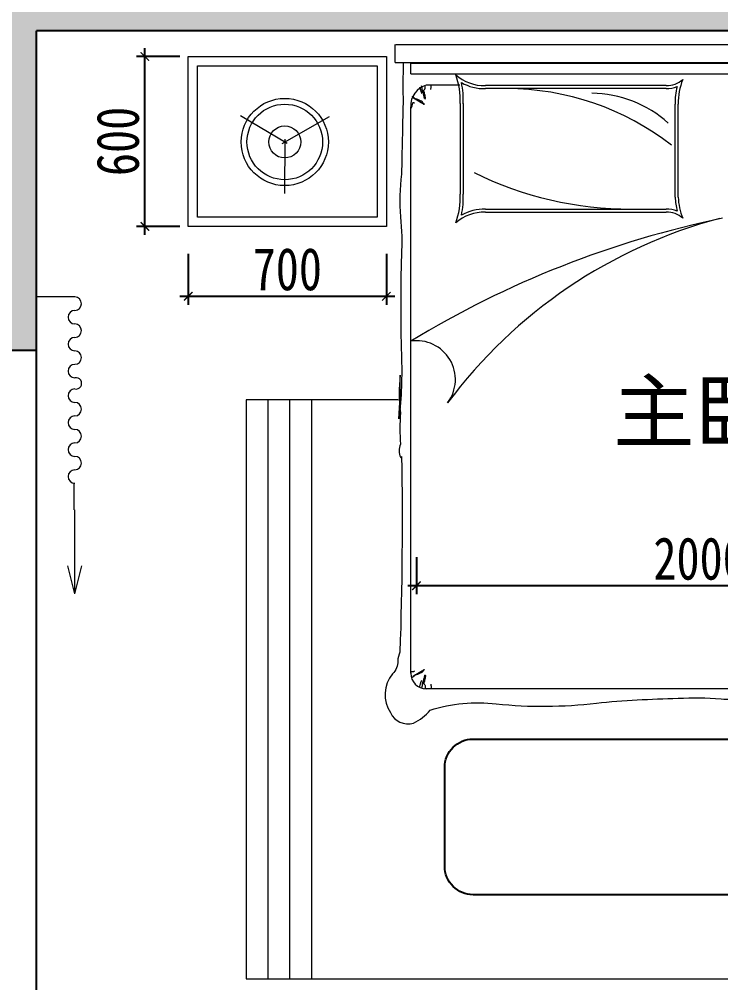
# Model space of a CAD drawing. Header units: millimetres. Extents: x -41640 to 3079702, y -5257903 to 68462.
# Drawn here: x -37632 to -35154, y 47094 to 50497 of the extents above; entities that cross this region are included whole.
import ezdxf

# ---------------------------------------------------------------- set-up
doc = ezdxf.new("R2010")
doc.units = ezdxf.units.MM
doc.header["$LTSCALE"] = 10
doc.layers.get('0').update_dxf_attribs({"color": 255})
doc.layers.get('Defpoints').update_dxf_attribs({"color": 255})
doc.layers.add('0008原建筑墙柱体', color=145, linetype='Continuous')
doc.layers.add('WALL', color=255, linetype='Continuous')
doc.layers.add('FURNITURE', color=2, linetype='Continuous', lineweight=5)
doc.layers.add('家具细县', color=144, linetype='Continuous', lineweight=5)
doc.styles.add('(图框)宋体', font='', dxfattribs={"width": 0.8})
doc.styles.get("Standard").update_dxf_attribs({"font": ''})
doc.styles.add('邓林', font='simhei.ttf')
doc.styles.get('(图框)宋体').set_extended_font_data('SimSun')
doc.styles.get('Standard').set_extended_font_data('SimSun')
doc.dimstyles.get("Standard").update_dxf_attribs({"dimtxt": 0.18, "dimasz": 0.18, "dimexe": 0.18, "dimexo": 0.0625, "dimgap": 0.09, "dimtad": 0, "dimtih": 1, "dimtoh": 1, "dimdec": 4, "dimzin": 0, "dimdsep": 46, "dimtxsty": 'Standard', "dimcen": 0.09, "dimadec": 0, "dimazin": 0, "dimtfac": 1, "dimtdec": 4, "dimtofl": 0, "dimtmove": 0, "dimatfit": 3, "dimfxl": 1, "dimtolj": 1, "dimtzin": 0, "dimarcsym": 0})

# ---------------------------------------------------------------- blocks, each defined once
blk = doc.blocks.new('trhrtjtyjtj')
at = {"layer": '家具细县', "color": 8}
for p, q in [((2098036.7, -4929740.1), (2097901.1, -4929740.1)), ((2098034.5, -4930492.8), (2098034.5, -4930398.7)), ((2098036.7, -4930789.3), (2098036.7, -4930492.8)), ((2098036.7, -4930789.3), (2098011.9, -4930690.6)), ((2098036.7, -4930789.3), (2098061.5, -4930690.6))]:
    blk.add_line(p, q, dxfattribs=at)
for centre, radius, start, end in [((2098036.7, -4929764), 23.8, 270, 90), ((2098036.7, -4929811.6), 23.8, 90, 270), ((2098036.7, -4929859.2), 23.8, 270, 90), ((2098036.7, -4929906.8), 23.8, 90, 270), ((2098036.7, -4929954.4), 23.8, 270, 90), ((2098036.7, -4930002.1), 23.8, 90, 270), ((2098040.8, -4930045.6), 20.1, 258.2114, 101.7886), ((2098036.7, -4930089.1), 23.8, 90, 270), ((2098036.7, -4930136.7), 23.8, 270, 90), ((2098036.7, -4930184.3), 23.8, 90, 270), ((2098036.7, -4930232), 23.8, 270, 90), ((2098036.7, -4930279.6), 23.8, 90, 270), ((2098036.7, -4930327.2), 23.8, 270, 90), ((2098036.7, -4930374.8), 23.8, 90, 270)]:
    blk.add_arc(centre, radius, start, end, dxfattribs=at)
blk = doc.blocks.new('_ArchTick')
at = {"color": 0, "linetype": 'ByBlock', "const_width": 0.15}
blk.add_lwpolyline([(-0.5, -0.5), (0.5, 0.5)], dxfattribs=at)
blk = doc.blocks.new('*D447')
at = {"color": 250, "lineweight": -2}
for p, q in [((-36228.6, 48597.1), (-36228.6, 48466.4)), ((-34228.4, 48599.7), (-34228.4, 48466.4)), ((-36258.6, 48496.4), (-34198.4, 48496.4))]:
    blk.add_line(p, q, dxfattribs=at)
at = {"layer": 'Defpoints', "color": 0, "lineweight": 30}
for p in [(-36228.6, 48627.1), (-34228.4, 48629.7), (-34228.4, 48496.4)]:
    blk.add_point(p, dxfattribs=at)
at = {"color": 250, "lineweight": -2, "xscale": 30, "yscale": 30, "zscale": 30, "rotation": 180}
blk.add_blockref('_ArchTick', (-36228.6, 48496.4), dxfattribs=at)
at = {"color": 250, "lineweight": -2, "xscale": 30, "yscale": 30, "zscale": 30}
blk.add_blockref('_ArchTick', (-34228.4, 48496.4), dxfattribs=at)
at = {"color": 45, "insert": (-35228.5, 48591.4), "char_height": 150, "attachment_point": 5, "style": '(图框)宋体', "bg_fill": 3, "box_fill_scale": 1.1, "bg_fill_color": 256, "bg_fill_true_color": 13158600, "bg_fill_transparency": 6184972}
blk.add_mtext('2000', dxfattribs=at)
blk = doc.blocks.new('_Dot')
at = {"color": 0, "linetype": 'ByBlock', "lineweight": -2}
blk.add_line((-0.5, 0), (-1, 0), dxfattribs=at)
at = {"color": 0, "linetype": 'ByBlock', "const_width": 0.5}
blk.add_lwpolyline([(-0.25, 0, 1), (0.25, 0, 1)], format="xyb", close=True, dxfattribs=at)
blk = doc.blocks.new('DOT')
at = {"color": 0, "linetype": 'ByBlock'}
blk.add_line((-0.35, 0), (-1, 0), dxfattribs=at)
at = {"color": 0, "linetype": 'ByBlock', "const_width": 0.35}
blk.add_lwpolyline([(-0.175, 0, 1), (0.175, 0, 1)], format="xyb", close=True, dxfattribs=at)
blk = doc.blocks.new('*D556')
at = {"color": 250, "lineweight": -2}
for p, q in [((-37034.9, 49668.9), (-37034.9, 49488.9)), ((-36334.9, 49668.9), (-36334.9, 49488.9)), ((-37064.9, 49518.9), (-36304.9, 49518.9))]:
    blk.add_line(p, q, dxfattribs=at)
at = {"layer": 'Defpoints', "color": 0, "lineweight": 30}
for p in [(-37034.9, 49765.8), (-36334.9, 49765.8), (-36334.9, 49518.9)]:
    blk.add_point(p, dxfattribs=at)
at = {"color": 250, "lineweight": -2, "xscale": 30, "yscale": 30, "zscale": 30, "rotation": 180}
blk.add_blockref('_ArchTick', (-37034.9, 49518.9), dxfattribs=at)
at = {"color": 250, "lineweight": -2, "xscale": 30, "yscale": 30, "zscale": 30}
blk.add_blockref('_ArchTick', (-36334.9, 49518.9), dxfattribs=at)
at = {"color": 45, "insert": (-36684.9, 49613.9), "char_height": 150, "attachment_point": 5, "style": '(图框)宋体', "bg_fill": 3, "box_fill_scale": 1.1, "bg_fill_color": 256, "bg_fill_true_color": 13158600, "bg_fill_transparency": 6111420}
blk.add_mtext('700', dxfattribs=at)
blk = doc.blocks.new('*D558')
at = {"color": 250, "lineweight": -2}
for p, q in [((-37188.2, 49735.8), (-37188.2, 50395.8)), ((-37064.9, 50365.8), (-37218.2, 50365.8)), ((-37064.9, 49765.8), (-37218.2, 49765.8))]:
    blk.add_line(p, q, dxfattribs=at)
at = {"layer": 'Defpoints', "color": 0, "lineweight": 30}
for p in [(-37188.2, 50365.8), (-37034.9, 50365.8), (-37034.9, 49765.8)]:
    blk.add_point(p, dxfattribs=at)
at = {"color": 250, "lineweight": -2, "xscale": 30, "yscale": 30, "zscale": 30}
for p, rotation in [((-37188.2, 50365.8), 90), ((-37188.2, 49765.8), 270)]:
    blk.add_blockref('_ArchTick', p, dxfattribs=dict(at, rotation=rotation))
at = {"color": 45, "insert": (-37283.2, 50065.8), "char_height": 150, "attachment_point": 5, "rotation": 90, "style": '(图框)宋体', "bg_fill": 3, "box_fill_scale": 1.1, "bg_fill_color": 256, "bg_fill_true_color": 13158600, "bg_fill_transparency": 14103648}
blk.add_mtext('600', dxfattribs=at)

msp = doc.modelspace()

# ---------------------------------------------------------------- hatches: boundary and pattern name
at = {"layer": '0008原建筑墙柱体'}
h = msp.add_hatch(color=252, dxfattribs=at)
h.paths.add_polyline_path([(-32886.1, 50657), (-37811.3, 50657), (-37811.3, 49327), (-37571.3, 49327), (-37571.3, 50457), (-32886.1, 50457)])
h.paths.add_polyline_path([(-30071.1, 50657), (-31556.1, 50657), (-31556.1, 50457), (-30071.1, 50457)])

# ---------------------------------------------------------------- linework, layer by layer
at = {"color": 7}
for p, q in [((-32886.1, 50457), (-37571.3, 50457)), ((-37571.3, 49327), (-37571.3, 50457)), ((-37571.3, 49327), (-37811.3, 49327))]:
    msp.add_line(p, q, dxfattribs=at)
at = {"color": 45}
msp.add_line((-37571.3, 45967), (-37571.3, 49327), dxfattribs=at)
at = {"color": 45, "ltscale": 0.5}
msp.add_lwpolyline([(-36028.7, 47954.6), (-34428.7, 47954.6, -0.414214), (-34328.7, 47854.6), (-34328.7, 47504.6, -0.414214), (-34428.7, 47404.6), (-36028.7, 47404.6, -0.414214), (-36128.7, 47504.6), (-36128.7, 47854.6, -0.414214)], format="xyb", close=True, dxfattribs=at)
at = {"layer": 'FURNITURE', "color": 45}
for p, q in [((-36304, 50345.1), (-36304, 50408)), ((-36304, 50345.1), (-34159.4, 50345.1)), ((-36685, 50058.7), (-36850.5, 50156.1)), ((-36702.8, 50058.8), (-36535.8, 50153.4)), ((-36693.8, 50074.2), (-36695.4, 49882.2)), ((-36693.8, 50074.2), (-36695.4, 49882.2))]:
    msp.add_line(p, q, dxfattribs=at)
at = {"layer": 'FURNITURE', "color": 8}
for p, q in [((-36249, 50304.7), (-36249, 50342.9)), ((-36249, 50342.9), (-34214.4, 50342.9)), ((-36249, 50304.7), (-36249, 50342.9)), ((-36226, 50342.9), (-34191.4, 50342.9)), ((-36249, 50304.7), (-34214.4, 50304.7)), ((-36249, 50304.7), (-34214.4, 50304.7)), ((-36076, 50265), (-36194, 50265)), ((-36076, 50265), (-36194, 50265)), ((-35346.4, 50263.2), (-35985.3, 50263.2)), ((-35346.4, 50263.2), (-35985.3, 50263.2)), ((-35346.4, 50252.3), (-35985.3, 50252.3)), ((-36249, 48187.1), (-36249, 50188)), ((-36074.6, 50199.6), (-36074.6, 49879.4)), ((-36074.6, 50199.6), (-36074.6, 49879.4)), ((-36063.7, 50199.6), (-36063.7, 49879.4)), ((-35314.8, 49869.4), (-35314.8, 50197.8)), ((-35303.9, 49869.4), (-35303.9, 50197.8)), ((-35303.9, 49869.4), (-35303.9, 50197.8)), ((-35985.3, 49826.7), (-35346.4, 49826.7)), ((-35985.3, 49826.7), (-35346.4, 49826.7)), ((-35985.3, 49815.8), (-35346.4, 49815.8)), ((-35985.3, 49815.8), (-35346.4, 49815.8)), ((-36752.7, 47106.9, -35992.1), (-36752.7, 49153.2, 1144.4)), ((-36675.7, 47106.9, -35992.1), (-36675.7, 49153.2, 921.7)), ((-36598.7, 47106.9, -35992.1), (-36598.7, 49153.2, 691.4)), ((-34269.4, 48132.1), (-36194, 48132.1))]:
    msp.add_line(p, q, dxfattribs=at)
at = {"layer": 'FURNITURE', "color": 45}
for points in [[(-36301, 50408), (-34156.4, 50408)], [(-36293.1, 49153.2), (-36829.7, 49153.2), (-36829.7, 47106.9), (-34914.4, 47106.9)]]:
    msp.add_lwpolyline(points, dxfattribs=at)
msp.add_lwpolyline([(-37034.9, 49765.8), (-37034.9, 50365.8), (-36334.9, 50365.8), (-36334.9, 49765.8)], close=True, dxfattribs=at)
msp.add_lwpolyline([(-36275.2, 50345.1, 0.011146), (-36275.9, 50201, 0.00267), (-36281.2, 49949.6, 0.05901), (-36284.8, 49798.9, -0.038458), (-36282, 49662.8, 0.012355), (-36282, 49312.5, -0.039412), (-36290.6, 49085.9, 0.017638), (-36285.7, 49240.3, 0.063424), (-36285.4, 49106.9, 0.02983), (-36285.4, 48996.3, 0.194142), (-36285.4, 48949.9, 1.099833), (-36281.2, 48952.9, -0.012601), (-36287.1, 48261.5, 0.116259), (-36294.5, 48230.1, -0.211134), (-36313.1, 48185, 0.331962), (-36320.8, 48047.7, 0.37589), (-36239.1, 48011.1, 0.123892), (-36180.4, 48056.7, -0.105458), (-35946.7, 48079.1, 0.057481), (-35592.8, 48081.8, -0.018841), (-35304.4, 48098.4, -0.036947), (-35152.8, 48096.2, 0.022047), (-35074, 48097.3)], format="xyb", dxfattribs=at)
at = {"layer": 'FURNITURE', "color": 8}
msp.add_lwpolyline([(-37001.9, 49798.8), (-37001.9, 50332.8), (-36367.9, 50332.8), (-36367.9, 49798.8)], close=True, dxfattribs=at)
for points in [[(-36218.4, 50259.2), (-36217.3, 50256.7), (-36216.4, 50254.5), (-36215.6, 50252.5), (-36215.1, 50250.8), (-36214.6, 50249.2), (-36214.3, 50247.8), (-36214, 50246.6), (-36213.7, 50245.4), (-36213.4, 50244.3), (-36213.1, 50243.2), (-36212.8, 50242.1), (-36212.4, 50241), (-36212, 50239.7), (-36211.4, 50238.3), (-36210.8, 50236.6), (-36210.1, 50234.7)], [(-36218.4, 50259.2), (-36217.3, 50256.7), (-36216.4, 50254.5), (-36215.6, 50252.5), (-36215.1, 50250.8), (-36214.6, 50249.2), (-36214.3, 50247.8), (-36214, 50246.6), (-36213.7, 50245.4), (-36213.4, 50244.3), (-36213.1, 50243.2), (-36212.8, 50242.1), (-36212.4, 50241), (-36212, 50239.7), (-36211.4, 50238.3), (-36210.8, 50236.6), (-36210.1, 50234.7)], [(-36200.4, 50217.1), (-36201.7, 50223.6), (-36202.7, 50228.7), (-36203.6, 50232.5), (-36204.3, 50235.3), (-36205, 50237.3), (-36205.5, 50238.6), (-36205.9, 50239.5), (-36206.2, 50240.2), (-36206.5, 50240.8), (-36206.7, 50241.4), (-36206.9, 50242.1), (-36207.1, 50242.7), (-36207.2, 50243.3), (-36207.3, 50244), (-36207.4, 50244.7), (-36207.5, 50245.5), (-36207.6, 50246.3), (-36207.8, 50247.3), (-36208, 50248.6), (-36208.2, 50250.2), (-36208.6, 50252.3), (-36209, 50255), (-36209.6, 50258.4), (-36210.3, 50262.5)], [(-36200.4, 50217.1), (-36201.7, 50223.6), (-36202.7, 50228.7), (-36203.6, 50232.5), (-36204.3, 50235.3), (-36205, 50237.3), (-36205.5, 50238.6), (-36205.9, 50239.5), (-36206.2, 50240.2), (-36206.5, 50240.8), (-36206.7, 50241.4), (-36206.9, 50242.1), (-36207.1, 50242.7), (-36207.2, 50243.3), (-36207.3, 50244), (-36207.4, 50244.7), (-36207.5, 50245.5), (-36207.6, 50246.3), (-36207.8, 50247.3), (-36208, 50248.6), (-36208.2, 50250.2), (-36208.6, 50252.3), (-36209, 50255), (-36209.6, 50258.4), (-36210.3, 50262.5)], [(-36200.4, 50217.1), (-36198.1, 50216.5), (-36197, 50218.2), (-36197, 50218.2), (-36198.3, 50227.5), (-36198.9, 50231.8), (-36200.4, 50233.1), (-36199.8, 50237.7), (-36203, 50243.9), (-36203, 50246.9), (-36199.2, 50250.6), (-36198.3, 50253.8), (-36198.1, 50255.6), (-36198, 50264.8), (-36198, 50263.1)], [(-36200.4, 50217.1), (-36198.1, 50216.5), (-36197, 50218.2), (-36197, 50218.2), (-36198.3, 50227.5), (-36198.9, 50231.8), (-36200.4, 50233.1), (-36199.8, 50237.7), (-36203, 50243.9), (-36203, 50246.9), (-36199.2, 50250.6), (-36198.3, 50253.8), (-36198.1, 50255.6), (-36198, 50264.8), (-36198, 50263.1)], [(-36178.3, 50248.8), (-36177.7, 50250.8), (-36177.3, 50252.8), (-36177, 50254.9), (-36176.8, 50256.9), (-36176.7, 50258.9), (-36176.6, 50260.9), (-36176.6, 50262.9), (-36176.6, 50265)], [(-36178.3, 50248.8), (-36177.7, 50250.8), (-36177.3, 50252.8), (-36177, 50254.9), (-36176.8, 50256.9), (-36176.7, 50258.9), (-36176.6, 50260.9), (-36176.6, 50262.9), (-36176.6, 50265)], [(-36242.9, 50222.1), (-36241.6, 50221.1), (-36240.4, 50220.2), (-36239.3, 50219.5), (-36238.4, 50218.9), (-36237.6, 50218.5), (-36236.8, 50218.1), (-36236.2, 50217.7), (-36235.6, 50217.4), (-36235, 50217.1), (-36234.5, 50216.9), (-36234, 50216.6), (-36233.5, 50216.3), (-36233, 50216), (-36232.5, 50215.7), (-36232.1, 50215.4), (-36231.6, 50215.1), (-36231.1, 50214.8), (-36230.6, 50214.5), (-36230.1, 50214.2), (-36229.6, 50213.9), (-36229, 50213.5), (-36228.4, 50213.2), (-36227.8, 50212.8), (-36227.1, 50212.4), (-36226.4, 50211.9), (-36225.6, 50211.5), (-36224.9, 50211), (-36224.1, 50210.6), (-36223.2, 50210.1), (-36222.4, 50209.6), (-36221.7, 50209.1), (-36220.9, 50208.7), (-36220.2, 50208.2), (-36219.5, 50207.8), (-36218.8, 50207.3), (-36218.2, 50206.9), (-36217.6, 50206.5), (-36217, 50206.1), (-36216.4, 50205.8), (-36215.8, 50205.4), (-36215.2, 50205), (-36214.6, 50204.7), (-36214.1, 50204.3), (-36213.5, 50204), (-36212.9, 50203.7), (-36212.3, 50203.3), (-36211.7, 50203), (-36211.1, 50202.7), (-36210.4, 50202.4), (-36209.8, 50202), (-36209.1, 50201.7), (-36208.5, 50201.4), (-36207.8, 50201), (-36207.2, 50200.7), (-36206.6, 50200.3), (-36206, 50199.9), (-36205.4, 50199.5), (-36204.9, 50199.1), (-36204.4, 50198.7), (-36204, 50198.3), (-36203.5, 50198), (-36203.1, 50197.6), (-36202.7, 50197.4), (-36202.3, 50197.1), (-36201.9, 50197), (-36201.5, 50196.9), (-36201.2, 50196.9), (-36201, 50196.9), (-36200.8, 50197), (-36200.7, 50197.1), (-36200.7, 50197.3), (-36200.9, 50197.5), (-36201.2, 50197.7), (-36201.6, 50198), (-36202, 50198.3), (-36202.6, 50198.7), (-36203.2, 50199.2), (-36203.8, 50199.7), (-36204.4, 50200.3), (-36204.9, 50200.9), (-36205.4, 50201.6), (-36205.9, 50202.4), (-36206.3, 50203.2), (-36206.7, 50204), (-36207.2, 50204.8), (-36207.6, 50205.6), (-36208.1, 50206.2), (-36208.7, 50206.8), (-36209.4, 50207.2), (-36210.1, 50207.6), (-36210.9, 50207.9), (-36211.8, 50208.1), (-36212.6, 50208.4), (-36213.6, 50208.6), (-36214.5, 50208.9), (-36215.4, 50209.2), (-36216.3, 50209.7), (-36217.2, 50210.1), (-36218.1, 50210.7), (-36219, 50211.2), (-36219.9, 50211.8), (-36220.9, 50212.4), (-36221.9, 50212.9), (-36222.8, 50213.3), (-36223.9, 50213.7), (-36224.9, 50214.1), (-36226, 50214.3), (-36227, 50214.6), (-36228, 50214.8), (-36229, 50215), (-36229.9, 50215.2), (-36230.8, 50215.4), (-36231.5, 50215.6), (-36232.2, 50215.8), (-36232.8, 50216.1), (-36233.3, 50216.3), (-36233.8, 50216.6), (-36234.2, 50216.9), (-36234.6, 50217.2), (-36235, 50217.5), (-36235.4, 50217.9), (-36235.8, 50218.3), (-36236.1, 50218.6), (-36236.5, 50219), (-36236.9, 50219.4), (-36237.2, 50219.8), (-36237.7, 50220.2), (-36238.1, 50220.7), (-36238.5, 50221.1), (-36239, 50221.5), (-36239.6, 50222), (-36240.1, 50222.6), (-36240.8, 50223.2), (-36241.4, 50223.9), (-36242.2, 50224.7), (-36242.9, 50225.6)], [(-36242.9, 50222.1), (-36241.6, 50221.1), (-36240.4, 50220.2), (-36239.3, 50219.5), (-36238.4, 50218.9), (-36237.6, 50218.5), (-36236.8, 50218.1), (-36236.2, 50217.7), (-36235.6, 50217.4), (-36235, 50217.1), (-36234.5, 50216.9), (-36234, 50216.6), (-36233.5, 50216.3), (-36233, 50216), (-36232.5, 50215.7), (-36232.1, 50215.4), (-36231.6, 50215.1), (-36231.1, 50214.8), (-36230.6, 50214.5), (-36230.1, 50214.2), (-36229.6, 50213.9), (-36229, 50213.5), (-36228.4, 50213.2), (-36227.8, 50212.8), (-36227.1, 50212.4), (-36226.4, 50211.9), (-36225.6, 50211.5), (-36224.9, 50211), (-36224.1, 50210.6), (-36223.2, 50210.1), (-36222.4, 50209.6), (-36221.7, 50209.1), (-36220.9, 50208.7), (-36220.2, 50208.2), (-36219.5, 50207.8), (-36218.8, 50207.3), (-36218.2, 50206.9), (-36217.6, 50206.5), (-36217, 50206.1), (-36216.4, 50205.8), (-36215.8, 50205.4), (-36215.2, 50205), (-36214.6, 50204.7), (-36214.1, 50204.3), (-36213.5, 50204), (-36212.9, 50203.7), (-36212.3, 50203.3), (-36211.7, 50203), (-36211.1, 50202.7), (-36210.4, 50202.4), (-36209.8, 50202), (-36209.1, 50201.7), (-36208.5, 50201.4), (-36207.8, 50201), (-36207.2, 50200.7), (-36206.6, 50200.3), (-36206, 50199.9), (-36205.4, 50199.5), (-36204.9, 50199.1), (-36204.4, 50198.7), (-36204, 50198.3), (-36203.5, 50198), (-36203.1, 50197.6), (-36202.7, 50197.4), (-36202.3, 50197.1), (-36201.9, 50197), (-36201.5, 50196.9), (-36201.2, 50196.9), (-36201, 50196.9), (-36200.8, 50197), (-36200.7, 50197.1), (-36200.7, 50197.3), (-36200.9, 50197.5), (-36201.2, 50197.7), (-36201.6, 50198), (-36202, 50198.3), (-36202.6, 50198.7), (-36203.2, 50199.2), (-36203.8, 50199.7), (-36204.4, 50200.3), (-36204.9, 50200.9), (-36205.4, 50201.6), (-36205.9, 50202.4), (-36206.3, 50203.2), (-36206.7, 50204), (-36207.2, 50204.8), (-36207.6, 50205.6), (-36208.1, 50206.2), (-36208.7, 50206.8), (-36209.4, 50207.2), (-36210.1, 50207.6), (-36210.9, 50207.9), (-36211.8, 50208.1), (-36212.6, 50208.4), (-36213.6, 50208.6), (-36214.5, 50208.9), (-36215.4, 50209.2), (-36216.3, 50209.7), (-36217.2, 50210.1), (-36218.1, 50210.7), (-36219, 50211.2), (-36219.9, 50211.8), (-36220.9, 50212.4), (-36221.9, 50212.9), (-36222.8, 50213.3), (-36223.9, 50213.7), (-36224.9, 50214.1), (-36226, 50214.3), (-36227, 50214.6), (-36228, 50214.8), (-36229, 50215), (-36229.9, 50215.2), (-36230.8, 50215.4), (-36231.5, 50215.6), (-36232.2, 50215.8), (-36232.8, 50216.1), (-36233.3, 50216.3), (-36233.8, 50216.6), (-36234.2, 50216.9), (-36234.6, 50217.2), (-36235, 50217.5), (-36235.4, 50217.9), (-36235.8, 50218.3), (-36236.1, 50218.6), (-36236.5, 50219), (-36236.9, 50219.4), (-36237.2, 50219.8), (-36237.7, 50220.2), (-36238.1, 50220.7), (-36238.5, 50221.1), (-36239, 50221.5), (-36239.6, 50222), (-36240.1, 50222.6), (-36240.8, 50223.2), (-36241.4, 50223.9), (-36242.2, 50224.7), (-36242.9, 50225.6)], [(-36249, 50184.6), (-36247.7, 50184.1), (-36246.6, 50184.7), (-36245.6, 50186.2), (-36244.8, 50188.3), (-36244.1, 50190.7), (-36243.5, 50193.4), (-36242.9, 50195.9), (-36242.4, 50198.2), (-36241.9, 50200), (-36241.4, 50201.4), (-36241, 50202.4), (-36240.5, 50203), (-36240, 50203.3), (-36239.5, 50203.5), (-36239, 50203.4), (-36238.5, 50203.3), (-36238, 50203.1), (-36237.5, 50202.9), (-36237, 50202.7), (-36236.6, 50202.5), (-36236.2, 50202.4), (-36236, 50202.2), (-36235.8, 50202.1), (-36235.7, 50202.1)], [(-36249, 50184.6), (-36247.7, 50184.1), (-36246.6, 50184.7), (-36245.6, 50186.2), (-36244.8, 50188.3), (-36244.1, 50190.7), (-36243.5, 50193.4), (-36242.9, 50195.9), (-36242.4, 50198.2), (-36241.9, 50200), (-36241.4, 50201.4), (-36241, 50202.4), (-36240.5, 50203), (-36240, 50203.3), (-36239.5, 50203.5), (-36239, 50203.4), (-36238.5, 50203.3), (-36238, 50203.1), (-36237.5, 50202.9), (-36237, 50202.7), (-36236.6, 50202.5), (-36236.2, 50202.4), (-36236, 50202.2), (-36235.8, 50202.1), (-36235.7, 50202.1)], [(-36242.9, 48174.9), (-36241.6, 48176), (-36240.4, 48176.8), (-36239.3, 48177.5), (-36238.4, 48178.1), (-36237.6, 48178.6), (-36236.8, 48179), (-36236.2, 48179.3), (-36235.6, 48179.6), (-36235, 48179.9), (-36234.5, 48180.2), (-36234, 48180.5), (-36233.5, 48180.8), (-36233, 48181), (-36232.5, 48181.3), (-36232.1, 48181.6), (-36231.6, 48181.9), (-36231.1, 48182.2), (-36230.6, 48182.5), (-36230.1, 48182.8), (-36229.6, 48183.2), (-36229, 48183.5), (-36228.4, 48183.9), (-36227.8, 48184.3), (-36227.1, 48184.7), (-36226.4, 48185.1), (-36225.6, 48185.6), (-36224.9, 48186), (-36224.1, 48186.5), (-36223.2, 48187), (-36222.4, 48187.4), (-36221.7, 48187.9), (-36220.9, 48188.4), (-36220.2, 48188.8), (-36219.5, 48189.3), (-36218.8, 48189.7), (-36218.2, 48190.1), (-36217.6, 48190.5), (-36217, 48190.9), (-36216.4, 48191.3), (-36215.8, 48191.7), (-36215.2, 48192), (-36214.6, 48192.4), (-36214.1, 48192.7), (-36213.5, 48193), (-36212.9, 48193.4), (-36212.3, 48193.7), (-36211.7, 48194), (-36211.1, 48194.3), (-36210.4, 48194.7), (-36209.8, 48195), (-36209.1, 48195.3), (-36208.5, 48195.7), (-36207.8, 48196), (-36207.2, 48196.4), (-36206.6, 48196.7), (-36206, 48197.1), (-36205.4, 48197.5), (-36204.9, 48197.9), (-36204.4, 48198.3), (-36204, 48198.7), (-36203.5, 48199.1), (-36203.1, 48199.4), (-36202.7, 48199.7), (-36202.3, 48199.9), (-36201.9, 48200), (-36201.5, 48200.1), (-36201.2, 48200.2), (-36201, 48200.1), (-36200.8, 48200.1), (-36200.7, 48199.9), (-36200.7, 48199.8), (-36200.9, 48199.6), (-36201.2, 48199.3), (-36201.6, 48199), (-36202, 48198.7), (-36202.6, 48198.3), (-36203.2, 48197.8), (-36203.8, 48197.3), (-36204.4, 48196.8), (-36204.9, 48196.1), (-36205.4, 48195.4), (-36205.9, 48194.6), (-36206.3, 48193.8), (-36206.7, 48193), (-36207.2, 48192.2), (-36207.6, 48191.5), (-36208.1, 48190.8), (-36208.7, 48190.2), (-36209.4, 48189.8), (-36210.1, 48189.4), (-36210.9, 48189.1), (-36211.8, 48188.9), (-36212.6, 48188.7), (-36213.6, 48188.4), (-36214.5, 48188.1), (-36215.4, 48187.8), (-36216.3, 48187.4), (-36217.2, 48186.9), (-36218.1, 48186.4), (-36219, 48185.8), (-36219.9, 48185.2), (-36220.9, 48184.7), (-36221.9, 48184.2), (-36222.8, 48183.7), (-36223.9, 48183.3), (-36224.9, 48183), (-36226, 48182.7), (-36227, 48182.4), (-36228, 48182.2), (-36229, 48182), (-36229.9, 48181.8), (-36230.8, 48181.7), (-36231.5, 48181.4), (-36232.2, 48181.2), (-36232.8, 48181), (-36233.3, 48180.7), (-36233.8, 48180.4), (-36234.2, 48180.1), (-36234.6, 48179.8), (-36235, 48179.5), (-36235.4, 48179.1), (-36235.8, 48178.8), (-36236.1, 48178.4), (-36236.5, 48178), (-36236.9, 48177.6), (-36237.2, 48177.2), (-36237.7, 48176.8), (-36238.1, 48176.4), (-36238.5, 48176), (-36239, 48175.5), (-36239.6, 48175), (-36240.1, 48174.5), (-36240.8, 48173.9), (-36241.4, 48173.2), (-36242.2, 48172.4), (-36242.9, 48171.5)], [(-36242.9, 48174.9), (-36241.6, 48176), (-36240.4, 48176.8), (-36239.3, 48177.5), (-36238.4, 48178.1), (-36237.6, 48178.6), (-36236.8, 48179), (-36236.2, 48179.3), (-36235.6, 48179.6), (-36235, 48179.9), (-36234.5, 48180.2), (-36234, 48180.5), (-36233.5, 48180.8), (-36233, 48181), (-36232.5, 48181.3), (-36232.1, 48181.6), (-36231.6, 48181.9), (-36231.1, 48182.2), (-36230.6, 48182.5), (-36230.1, 48182.8), (-36229.6, 48183.2), (-36229, 48183.5), (-36228.4, 48183.9), (-36227.8, 48184.3), (-36227.1, 48184.7), (-36226.4, 48185.1), (-36225.6, 48185.6), (-36224.9, 48186), (-36224.1, 48186.5), (-36223.2, 48187), (-36222.4, 48187.4), (-36221.7, 48187.9), (-36220.9, 48188.4), (-36220.2, 48188.8), (-36219.5, 48189.3), (-36218.8, 48189.7), (-36218.2, 48190.1), (-36217.6, 48190.5), (-36217, 48190.9), (-36216.4, 48191.3), (-36215.8, 48191.7), (-36215.2, 48192), (-36214.6, 48192.4), (-36214.1, 48192.7), (-36213.5, 48193), (-36212.9, 48193.4), (-36212.3, 48193.7), (-36211.7, 48194), (-36211.1, 48194.3), (-36210.4, 48194.7), (-36209.8, 48195), (-36209.1, 48195.3), (-36208.5, 48195.7), (-36207.8, 48196), (-36207.2, 48196.4), (-36206.6, 48196.7), (-36206, 48197.1), (-36205.4, 48197.5), (-36204.9, 48197.9), (-36204.4, 48198.3), (-36204, 48198.7), (-36203.5, 48199.1), (-36203.1, 48199.4), (-36202.7, 48199.7), (-36202.3, 48199.9), (-36201.9, 48200), (-36201.5, 48200.1), (-36201.2, 48200.2), (-36201, 48200.1), (-36200.8, 48200.1), (-36200.7, 48199.9), (-36200.7, 48199.8), (-36200.9, 48199.6), (-36201.2, 48199.3), (-36201.6, 48199), (-36202, 48198.7), (-36202.6, 48198.3), (-36203.2, 48197.8), (-36203.8, 48197.3), (-36204.4, 48196.8), (-36204.9, 48196.1), (-36205.4, 48195.4), (-36205.9, 48194.6), (-36206.3, 48193.8), (-36206.7, 48193), (-36207.2, 48192.2), (-36207.6, 48191.5), (-36208.1, 48190.8), (-36208.7, 48190.2), (-36209.4, 48189.8), (-36210.1, 48189.4), (-36210.9, 48189.1), (-36211.8, 48188.9), (-36212.6, 48188.7), (-36213.6, 48188.4), (-36214.5, 48188.1), (-36215.4, 48187.8), (-36216.3, 48187.4), (-36217.2, 48186.9), (-36218.1, 48186.4), (-36219, 48185.8), (-36219.9, 48185.2), (-36220.9, 48184.7), (-36221.9, 48184.2), (-36222.8, 48183.7), (-36223.9, 48183.3), (-36224.9, 48183), (-36226, 48182.7), (-36227, 48182.4), (-36228, 48182.2), (-36229, 48182), (-36229.9, 48181.8), (-36230.8, 48181.7), (-36231.5, 48181.4), (-36232.2, 48181.2), (-36232.8, 48181), (-36233.3, 48180.7), (-36233.8, 48180.4), (-36234.2, 48180.1), (-36234.6, 48179.8), (-36235, 48179.5), (-36235.4, 48179.1), (-36235.8, 48178.8), (-36236.1, 48178.4), (-36236.5, 48178), (-36236.9, 48177.6), (-36237.2, 48177.2), (-36237.7, 48176.8), (-36238.1, 48176.4), (-36238.5, 48176), (-36239, 48175.5), (-36239.6, 48175), (-36240.1, 48174.5), (-36240.8, 48173.9), (-36241.4, 48173.2), (-36242.2, 48172.4), (-36242.9, 48171.5)], [(-36249, 48190.4), (-36247.7, 48191.4), (-36246.6, 48192.1), (-36245.6, 48192.6), (-36244.8, 48193), (-36244.1, 48193.2), (-36243.5, 48193.3), (-36242.9, 48193.3), (-36242.4, 48193.3), (-36241.9, 48193.3), (-36241.4, 48193.3), (-36241, 48193.3), (-36240.5, 48193.4), (-36240, 48193.4), (-36239.5, 48193.5), (-36239, 48193.6), (-36238.5, 48193.7), (-36238, 48193.9), (-36237.5, 48194.1), (-36237, 48194.3), (-36236.6, 48194.5), (-36236.2, 48194.7), (-36236, 48194.8), (-36235.8, 48194.9), (-36235.7, 48195)], [(-36249, 48190.4), (-36247.7, 48191.4), (-36246.6, 48192.1), (-36245.6, 48192.6), (-36244.8, 48193), (-36244.1, 48193.2), (-36243.5, 48193.3), (-36242.9, 48193.3), (-36242.4, 48193.3), (-36241.9, 48193.3), (-36241.4, 48193.3), (-36241, 48193.3), (-36240.5, 48193.4), (-36240, 48193.4), (-36239.5, 48193.5), (-36239, 48193.6), (-36238.5, 48193.7), (-36238, 48193.9), (-36237.5, 48194.1), (-36237, 48194.3), (-36236.6, 48194.5), (-36236.2, 48194.7), (-36236, 48194.8), (-36235.8, 48194.9), (-36235.7, 48195)], [(-36200.4, 48179.9), (-36201.7, 48173.4), (-36202.7, 48168.3), (-36203.6, 48164.5), (-36204.3, 48161.7), (-36205, 48159.7), (-36205.5, 48158.4), (-36205.9, 48157.5), (-36206.2, 48156.8), (-36206.5, 48156.2), (-36206.7, 48155.6), (-36206.9, 48155), (-36207.1, 48154.4), (-36207.2, 48153.7), (-36207.3, 48153.1), (-36207.4, 48152.3), (-36207.5, 48151.6), (-36207.6, 48150.7), (-36207.8, 48149.7), (-36208, 48148.4), (-36208.2, 48146.8), (-36208.6, 48144.7), (-36209, 48142), (-36209.6, 48138.7), (-36210.3, 48134.6)], [(-36200.4, 48179.9), (-36201.7, 48173.4), (-36202.7, 48168.3), (-36203.6, 48164.5), (-36204.3, 48161.7), (-36205, 48159.7), (-36205.5, 48158.4), (-36205.9, 48157.5), (-36206.2, 48156.8), (-36206.5, 48156.2), (-36206.7, 48155.6), (-36206.9, 48155), (-36207.1, 48154.4), (-36207.2, 48153.7), (-36207.3, 48153.1), (-36207.4, 48152.3), (-36207.5, 48151.6), (-36207.6, 48150.7), (-36207.8, 48149.7), (-36208, 48148.4), (-36208.2, 48146.8), (-36208.6, 48144.7), (-36209, 48142), (-36209.6, 48138.7), (-36210.3, 48134.6)], [(-36200.4, 48179.9), (-36198.1, 48180.5), (-36197, 48178.8), (-36197, 48178.8), (-36198.3, 48169.5), (-36198.9, 48165.2), (-36200.4, 48163.9), (-36199.8, 48159.4), (-36203, 48153.1), (-36203, 48150.1), (-36199.2, 48146.4), (-36198.3, 48143.2), (-36198.1, 48141.5), (-36198, 48132.2), (-36198, 48133.9)], [(-36200.4, 48179.9), (-36198.1, 48180.5), (-36197, 48178.8), (-36197, 48178.8), (-36198.3, 48169.5), (-36198.9, 48165.2), (-36200.4, 48163.9), (-36199.8, 48159.4), (-36203, 48153.1), (-36203, 48150.1), (-36199.2, 48146.4), (-36198.3, 48143.2), (-36198.1, 48141.5), (-36198, 48132.2), (-36198, 48133.9)], [(-36218.4, 48137.8), (-36217.3, 48140.3), (-36216.4, 48142.5), (-36215.6, 48144.5), (-36215.1, 48146.3), (-36214.6, 48147.8), (-36214.3, 48149.2), (-36214, 48150.5), (-36213.7, 48151.6), (-36213.4, 48152.7), (-36213.1, 48153.8), (-36212.8, 48154.9), (-36212.4, 48156.1), (-36212, 48157.4), (-36211.4, 48158.8), (-36210.8, 48160.4), (-36210.1, 48162.3)], [(-36218.4, 48137.8), (-36217.3, 48140.3), (-36216.4, 48142.5), (-36215.6, 48144.5), (-36215.1, 48146.3), (-36214.6, 48147.8), (-36214.3, 48149.2), (-36214, 48150.5), (-36213.7, 48151.6), (-36213.4, 48152.7), (-36213.1, 48153.8), (-36212.8, 48154.9), (-36212.4, 48156.1), (-36212, 48157.4), (-36211.4, 48158.8), (-36210.8, 48160.4), (-36210.1, 48162.3)], [(-36178.3, 48148.2), (-36177.7, 48146.2), (-36177.3, 48144.2), (-36177, 48142.2), (-36176.8, 48140.2), (-36176.7, 48138.1), (-36176.6, 48136.1), (-36176.6, 48134.1), (-36176.6, 48132.1)], [(-36178.3, 48148.2), (-36177.7, 48146.2), (-36177.3, 48144.2), (-36177, 48142.2), (-36176.8, 48140.2), (-36176.7, 48138.1), (-36176.6, 48136.1), (-36176.6, 48134.1), (-36176.6, 48132.1)]]:
    msp.add_lwpolyline(points, dxfattribs=at)
at = {"layer": 'FURNITURE', "color": 45}
for radius in [154, 56.5]:
    msp.add_circle((-36693.9, 50063.9), radius, dxfattribs=at)
at = {"layer": 'FURNITURE', "color": 8}
msp.add_circle((-36693.9, 50063.9), 133.5, dxfattribs=at)
for centre, radius, start, end in [((-36321.8, 50214.6), 247.7, 356.5245, 20.485), ((-35989.4, 50414.5), 151.3, 228.4161, 271.5527), ((-36321.8, 50214.6), 247.7, 356.5245, 20.485), ((-35989.4, 50414.5), 151.3, 228.4161, 271.5527), ((-35343.8, 50346.5), 83.3, 268.1988, 312.1405), ((-35343.8, 50346.5), 83.3, 268.1988, 312.1405), ((-35093.3, 50203.7), 210.7, 157.3977, 181.6077), ((-35093.3, 50203.7), 210.7, 157.3977, 181.6077), ((-36171.5, 50190.8), 77.5, 106.8568, 182.0678), ((-36171.5, 50190.8), 77.5, 106.8568, 182.0678), ((-36321.8, 50214.6), 258.6, 356.5245, 13.2301), ((-35989.4, 50414.5), 162.2, 240.1487, 271.5527), ((-35989.4, 50414.5), 162.2, 240.1487, 271.5527), ((-35909.9, 49305), 947.3, 52.0967, 90.0139), ((-35909.9, 49305), 947.3, 52.0967, 90.0139), ((-35343.8, 50346.5), 94.2, 268.1988, 292.4287), ((-35343.8, 50346.5), 94.2, 268.1988, 292.4287), ((-35093.3, 50203.7), 221.6, 165.4484, 181.6077), ((-35611.9, 49829.8), 406.1, 47.7884, 89.6457), ((-35611.9, 49829.8), 406.1, 47.7884, 89.6457), ((-35473.4, 51070.3), 1243.6, 243.6563, 270.1442), ((-35473.4, 51070.3), 1243.6, 243.6563, 270.1442), ((-36321.8, 49864.4), 247.7, 339.515, 3.4755), ((-36321.8, 49864.4), 247.7, 339.515, 3.4755), ((-36321.8, 49864.4), 258.6, 346.7699, 3.4755), ((-35093.3, 49875.3), 221.6, 181.6077, 194.5516), ((-35093.3, 49875.3), 221.6, 181.6077, 194.5516), ((-35093.3, 49875.3), 210.7, 181.6077, 202.6023), ((-35093.3, 49875.3), 210.7, 181.6077, 202.6023), ((-35989.4, 49664.6), 151.3, 88.4473, 131.5839), ((-35989.4, 49664.6), 151.3, 88.4473, 131.5839), ((-35989.4, 49664.6), 162.2, 88.4473, 119.8513), ((-35989.4, 49664.6), 162.2, 88.4473, 119.8513), ((-35343.8, 49732.5), 94.2, 67.5713, 91.8012), ((-35343.8, 49732.5), 94.2, 67.5713, 91.8012), ((-35343.8, 49732.5), 83.3, 47.8595, 91.8012), ((-35343.8, 49732.5), 83.3, 47.8595, 91.8012), ((-34435.1, 46372.2), 3495.5, 101.7579, 121.2592), ((-34435.1, 46372.2), 3495.5, 101.7579, 121.2592), ((-34701, 48085.8), 1767.9, 104.94, 143.3092), ((-34701, 48085.8), 1767.9, 104.94, 143.3092), ((-36228.2, 49224.6), 137.2, 323.0265, 98.714), ((-36228.2, 49224.6), 137.2, 323.0265, 98.714), ((-36194, 48187.1), 55, 180, 270), ((-36194, 48187.1), 55, 180, 270)]:
    msp.add_arc(centre, radius, start, end, dxfattribs=at)

# ---------------------------------------------------------------- block references
at = {"color": 45}
msp.add_blockref('trhrtjtyjtj', (-2135472.4, 4979256.6), dxfattribs=at)

# ---------------------------------------------------------------- texts
at = {"layer": 'WALL', "color": 45, "linetype": 'ByBlock', "insert": (-35533.9, 49217.7), "char_height": 211.2, "width": 1868.847, "attachment_point": 1, "style": '邓林'}
msp.add_mtext('{\\C45;主卧}', dxfattribs=at)

# ---------------------------------------------------------------- next in the draw order: dimensions: what is measured, and where the dimension line sits
at = {"color": 250}
for base, p1, p2, picture, middle in [((-36334.9, 49518.9), (-37034.9, 49765.8), (-36334.9, 49765.8), '*D556', (-36684.9, 49613.9)), ((-34228.4, 48496.4), (-36228.6, 48627.1), (-34228.4, 48629.7), '*D447', (-35228.5, 48591.4))]:
    dim = msp.add_linear_dim(base=base, p1=p1, p2=p2, dimstyle='Standard', override={"dimtxt": 150, "dimasz": 30, "dimexe": 30, "dimexo": 30, "dimgap": 20, "dimtad": 1, "dimtih": 0, "dimtoh": 0, "dimdec": 0, "dimzin": 8, "dimdsep": 44, "dimtxsty": '(图框)宋体', "dimblk": 'ArchTick', "dimcen": 0.6, "dimdle": 30, "dimclrd": 250, "dimclre": 250, "dimclrt": 45, "dimtdec": 0, "dimtofl": 1, "dimtmove": 1, "dimldrblk": 'DOT', "dimfxl": 150, "dimfxlon": 1, "dimtfill": 1, "dimtolj": 0, "dimtzin": 8, "dimarcsym": 1}, dxfattribs=at)
    dim.commit()
    dim.dimension.update_dxf_attribs({"geometry": picture, "text_midpoint": middle})

# ---------------------------------------------------------------- next in the draw order: dimensions: what is measured, and where the dimension line sits
dim = msp.add_linear_dim(base=(-37188.2, 50365.8), p1=(-37034.9, 49765.8), p2=(-37034.9, 50365.8), angle=90, dimstyle='Standard', override={"dimtxt": 150, "dimasz": 30, "dimexe": 30, "dimexo": 30, "dimgap": 20, "dimtad": 1, "dimtih": 0, "dimtoh": 0, "dimdec": 0, "dimzin": 8, "dimdsep": 44, "dimtxsty": '(图框)宋体', "dimblk": 'ArchTick', "dimcen": 0.6, "dimdle": 30, "dimclrd": 250, "dimclre": 250, "dimclrt": 45, "dimtdec": 0, "dimtofl": 1, "dimtmove": 1, "dimldrblk": 'DOT', "dimfxl": 150, "dimfxlon": 1, "dimtfill": 1, "dimtolj": 0, "dimtzin": 8, "dimarcsym": 1}, dxfattribs=at)
dim.commit()
dim.dimension.update_dxf_attribs({"geometry": '*D558', "text_midpoint": (-37283.2, 50065.8)})

doc.saveas('drawing.dxf')
